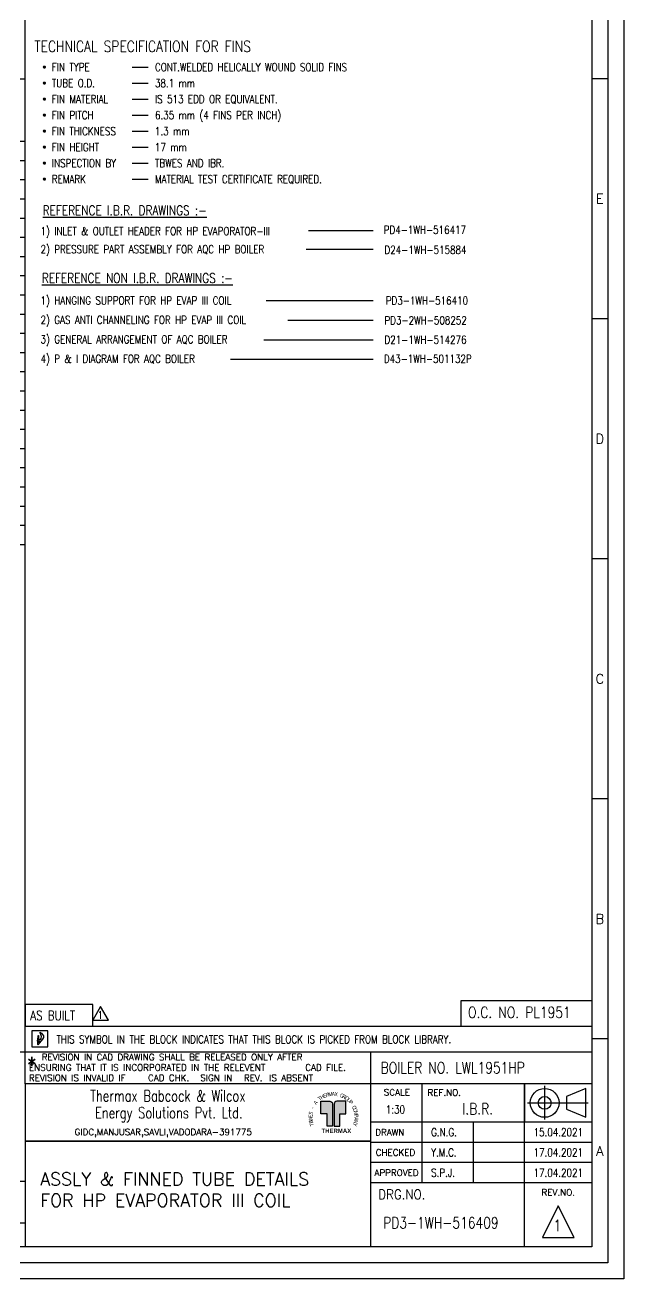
# Model space of a CAD drawing. Extents: x -4179 to 25200, y 0 to 17850.
# Drawn here: x 19590 to 25200, y 0 to 11753 of the extents above; entities that cross this region are included whole.
import ezdxf
from ezdxf.enums import TextEntityAlignment as Align

# ---------------------------------------------------------------- set-up
doc = ezdxf.new("R2010")
doc.units = 0
doc.header["$LTSCALE"] = 450
doc.header["$MEASUREMENT"] = 0
doc.linetypes.add('CENTLONG', pattern=[0.6, 0.5, -0.05, 0, -0.05])
for name, color, linetype in [('1', 7, 'Continuous'), ('BORDER', 7, 'Continuous'), ('DIM', 1, 'Continuous'), ('TEXT', 4, 'Continuous')]:
    doc.layers.add(name, color=color, linetype=linetype)
doc.styles.add('COMP21', font='ROMANC', dxfattribs={"height": 2})
doc.styles.add('COMP3', font='romanc', dxfattribs={"width": 0.9, "height": 3})
doc.styles.add('COMP4', font='ROMANC', dxfattribs={"height": 4})
doc.styles.add('Romant', font='romant.shx')
doc.styles.add('SIMP2', font='romans.shx', dxfattribs={"height": 60})
doc.styles.add('SIMP21', font='romans.shx', dxfattribs={"width": 0.8, "height": 45})
doc.styles.add('SIMP25', font='romans.shx', dxfattribs={"width": 0.8, "height": 75})
doc.styles.add('SIMP25_1', font='romans.shx', dxfattribs={"width": 0.6})
doc.styles.add('SIMP3', font='ROMANS', dxfattribs={"height": 3})
doc.styles.add('SIMP35', font='romans.shx', dxfattribs={"width": 0.8, "height": 105})
doc.styles.add('simp35_1', font='romans.shx', dxfattribs={"width": 0.8, "height": 3.5})
doc.styles.add('SIMP4', font='romans.shx', dxfattribs={"height": 120})
doc.styles.add('TLText', font='arialbd.ttf', dxfattribs={"width": 0.8, "height": 2.75})
doc.styles.add('TLText1', font='arial.ttf', dxfattribs={"width": 0.8, "height": 2.2})

# ---------------------------------------------------------------- blocks, each defined once
blk = doc.blocks.new('NALT')
for p, q in [((-130, 0), (-130, 7.5)), ((-45, 0), (-45, 7.5)), ((-30, 0), (-30, 7.5)), ((-15, 0), (-15, 7.5))]:
    blk.add_line(p, q)
blk.add_lwpolyline([(-140, 0), (-140, 7.5), (0, 7.5), (0, 0)])
for s, height, style, p in [('REV.', 2, 'SIMP21', (-137.47, 4.39)), ('REVISION', 2, 'SIMP21', (-98.09, 2.91)), ('MADE BY', 2, 'SIMP21', (-44.22, 4.39)), ('CAD CHK.', 2, 'SIMP21', (-29.22, 4.39)), ('APR.BY', 2, 'SIMP21', (-12.85, 4.39)), ('NO.', 2, 'SIMP21', (-137.47, 1.15)), ('DATE', 2, 'SIMP21', (-41.48, 1.15)), ('*', 5, 'COMP21', (-29.94, -1.54)), ('DATE', 2, 'SIMP21', (-25.42, 1.15)), ('DATE', 2, 'SIMP21', (-11, 1.15))]:
    blk.add_text(s, height=height, dxfattribs=dict(style=style)).set_placement(p)
blk = doc.blocks.new('TBWES_Title')
h = blk.add_hatch(color=1)
h.dxf.hatch_style = 1
edge = h.paths.add_edge_path()
edge.add_line((96.04, 11.65), (96.04, 4.69))
edge.add_line((96.04, 4.69), (94.33, 4.69))
edge.add_line((94.33, 4.69), (94.33, 8.6))
edge.add_line((94.33, 8.6), (92.37, 8.6))
edge.add_line((92.37, 8.6), (92.37, 12.51))
edge.add_line((92.37, 12.51), (95.18, 12.51))
edge.add_arc((95.18, 11.65), 0.855, 0, 90, ccw=False)
h = blk.add_hatch(color=1)
h.dxf.hatch_style = 1
edge = h.paths.add_edge_path()
edge.add_line((96.53, 11.65), (96.53, 4.69))
edge.add_line((96.53, 4.69), (98.24, 4.69))
edge.add_line((98.24, 4.69), (98.24, 8.6))
edge.add_line((98.24, 8.6), (100.19, 8.6))
edge.add_line((100.19, 8.6), (100.19, 12.51))
edge.add_line((100.19, 12.51), (97.38, 12.51))
edge.add_arc((97.38, 11.65), 0.855, 90, 180)
blk.add_lwpolyline([(0, 0), (108, 0), (108, 18), (0, 18)], close=True)
at = {"color": 1}
for points in [[(96.04, 11.65), (96.04, 4.69), (94.33, 4.69), (94.33, 8.6), (92.37, 8.6), (92.37, 12.51), (95.18, 12.51, -0.414214)], [(96.53, 11.65), (96.53, 4.69), (98.24, 4.69), (98.24, 8.6), (100.19, 8.6), (100.19, 12.51), (97.38, 12.51, 0.414214)]]:
    blk.add_lwpolyline(points, format="xyb", close=True, dxfattribs=at)
at = {"color": 3, "style": 'COMP4', "width": 0.75}
for s, p in [('Thermax Babcock & Wilcox ', (45.46, 14.28)), ('Energy Solutions Pvt. Ltd.', (44.87, 8.43))]:
    blk.add_text(s, height=3.5, dxfattribs=at).set_placement(p, align=Align.MIDDLE)
at = {"color": 8, "style": 'TLText1', "width": 0.7}
for s, rotation, p in [('A', 51.3855, (91.18, 11.71)), ('T', 36.7706, (92.37, 12.87)), ('H', 29.4632, (93.07, 13.32)), ('E', 22.1558, (93.82, 13.69)), ('R', 14.8483, (94.61, 13.95)), ('M', 7.5409, (95.43, 14.11)), ('A', 0.2335, (96.26, 14.17)), ('X', 352.9261, (97.09, 14.12)), ('G', 338.3112, (98.7, 13.71)), ('R', 331.0038, (99.45, 13.35)), ('O', 323.6964, (100.15, 12.9)), ('U', 316.3889, (100.79, 12.36)), ('P', 309.0815, (101.36, 11.75)), ('E', 87.9226, (89.75, 7.87)), ('S', 80.6152, (89.83, 8.7)), ('-', 66.0003, (90.31, 10.29)), ('C', 294.4667, (102.23, 10.34)), ('O', 287.1592, (102.53, 9.56)), ('M', 279.8518, (102.72, 8.75)), ('P', 272.5444, (102.81, 7.92)), ('W', 95.23, (89.77, 7.04)), ('B', 102.5374, (89.9, 6.21)), ('T', 109.8449, (90.14, 5.41)), ('Y', 250.6221, (102.45, 5.46)), ('N', 257.9295, (102.68, 6.26)), ('A', 265.237, (102.8, 7.09))]:
    blk.add_text(s, height=1.23, rotation=rotation, dxfattribs=at).set_placement(p, align=Align.CENTER)
at = {"color": 250, "style": 'TLText', "width": 0.8}
blk.add_text('THERMAX', height=1.344, dxfattribs=at).set_placement((92.57, 2.58))
blk = doc.blocks.new('TBWES-E1')
for p, q in [((653, 79), (830, 79)), ((653, 71), (653, 79))]:
    blk.add_line(p, q)
at = {"color": 3}
for p, q in [((761, 10), (761, 61)), ((777, 30), (777, 61)), ((809, 10), (809, 61)), ((809, 61), (809, 49)), ((830, 49), (761, 49)), ((793, 30), (793, 49)), ((761, 43), (653, 43)), ((830, 42.67), (761, 42.67)), ((830, 36.33), (761, 36.33)), ((830, 30), (761, 30))]:
    blk.add_line(p, q, dxfattribs=at)
at = {"color": 1, "linetype": 'CENTLONG'}
for p, q in [((815.24, 60.32), (815.24, 49.76)), ((809.89, 55), (828.88, 55))]:
    blk.add_line(p, q, dxfattribs=at)
blk.add_lwpolyline([(655.07, 72.54), (660.07, 72.54), (660.07, 77.54), (655.07, 77.54)], close=True)
at = {"color": 3}
for points in [[(653, 61), (653, 71), (830, 71), (830, 61)], [(761, 61), (761, 71)], [(830, 61), (653, 61), (653, 10)]]:
    blk.add_lwpolyline(points, dxfattribs=at)
for points in [[(828.06, 50.5), (828.06, 59.5), (822.06, 57), (822.06, 53), (828.06, 50.5)], [(814.55, 12.9), (824.45, 12.9), (819.5, 22.8), (814.55, 12.9)]]:
    blk.add_lwpolyline(points)
for radius in [4.5, 2]:
    blk.add_circle((815.24, 55), radius)
at = {"color": 1, "end_tangent": (0.316505, -0.948591)}
blk.add_spline([(656.92, 74.28), (657.17, 76.07), (657.54, 74.66), (658.04, 75.11), (657.67, 77.14), (658.7, 75.98), (657.5, 73.75), (657.13, 73.17), (656.92, 74.49)], degree=3, dxfattribs=at)
at = {"color": 1, "start_tangent": (-0.707418, -0.706795), "end_tangent": (-0.55517, 0.831737)}
blk.add_spline([(657.17, 74.28), (657.21, 74.08), (657.3, 74.03), (657.38, 74.16), (657.37, 74.32), (657.28, 74.48), (657.23, 74.66), (657.24, 74.72), (657.31, 74.67), (657.38, 74.52), (657.49, 74.23), (657.42, 73.98), (657.24, 73.85), (657.18, 73.68), (657.14, 73.7), (657.02, 74.19), (657.06, 74.34), (657.17, 74.28)], degree=3, dxfattribs=at)
at = {"layer": 'BORDER'}
for p, q in [((835, 375), (830, 375)), ((835, 375), (830, 375)), ((835, 300), (830, 300)), ((835, 300), (830, 300)), ((835, 225), (830, 225)), ((835, 225), (830, 225)), ((835, 150), (830, 150)), ((835, 150), (830, 150)), ((835, 75), (830, 75))]:
    blk.add_line(p, q, dxfattribs=at)
at = {"layer": 'BORDER', "color": 3}
blk.add_lwpolyline([(0, 595), (840, 595), (840, 0), (0, 0), (0, 595)], dxfattribs=at)
for points in [[(5, 590), (835, 590), (835, 5), (5, 5)], [(29, 585), (830, 585), (830, 10), (29, 10)]]:
    blk.add_lwpolyline(points, close=True, dxfattribs=at)
for name, p in [('TBWES_Title', (653, 43)), ('NALT', (653, 10))]:
    blk.add_blockref(name, p)
at = {"style": 'SIMP25', "width": 0.8}
blk.add_text('THIS SYMBOL IN THE BLOCK INDICATES THAT THIS BLOCK IS PICKED FROM BLOCK LIBRARY.', height=2.5, dxfattribs=at).set_placement((662.8, 73.6))
for s, height, style, p in [('*', 5, 'COMP21', (653.38, 65.8)), ('ENSURING THAT IT IS INCORPORATED IN THE RELEVENT', 2, 'SIMP21', (654.21, 65.06)), ('REVISION IN CAD DRAWING SHALL BE RELEASED ONLY AFTER', 2, 'SIMP21', (658.19, 68.3)), ('CAD FILE.', 2, 'COMP21', (740.49, 65.06)), ('REVISION IS INVALID IF', 2, 'SIMP21', (654.21, 61.82)), ('CAD CHK.', 2, 'COMP21', (691.38, 61.82)), ('SIGN IN', 2, 'SIMP21', (707.72, 61.82)), ('REV.', 2, 'COMP21', (721.35, 61.82)), ('IS ABSENT', 2, 'SIMP21', (729.23, 61.82)), ('REF.NO.', 2, 'SIMP21', (778.66, 57.23))]:
    blk.add_text(s, height=height, dxfattribs=dict(style=style)).set_placement(p)
at = {"style": 'SIMP21'}
for s, p in [('SCALE', (769.1, 58.29)), ('DRAWN', (766.89, 45.83)), ('CHECKED', (768.68, 39.5)), ('APPROVED', (769, 33.17)), ('REV.NO.', (819.5, 27.03))]:
    blk.add_text(s, height=2, dxfattribs=at).set_placement(p, align=Align.MIDDLE)
at = {"color": 3, "style": 'COMP3', "width": 0.9}
blk.add_text('DRG.NO.', height=3, dxfattribs=at).set_placement((763.31, 24.91))
for tag, p, height, style in [('TBWAUTDN', (5, 131.09), 2, 'SIMP2'), ('TBWAUTUP', (17, 131.09), 2, 'SIMP2'), ('TBWSCALE', (763.94, 51.86), 2, 'SIMP21'), ('DRNINI', (778.63, 44.82), 2, 'SIMP21'), ('TBWLL1', (793, 42.67), 2, 'SIMP21'), ('TBWRL1', (809, 42.67), 2, 'SIMP21'), ('TBWDRNDT', (810.97, 44.91), 2, 'SIMP21'), ('TBWTTLST', (655.99, 40.05), 2, 'SIMP2'), ('TBWTTLWT', (757.01, 39.8), 2, 'SIMP2'), ('CHKINI', (778.63, 38.48), 2, 'SIMP21'), ('TBWCHKDT', (811.39, 38.46), 2, 'SIMP21'), ('TBWLL2', (793, 36.33), 2, 'SIMP21'), ('TBWRL2', (809, 36.33), 2, 'SIMP21'), ('APPINI', (778.63, 32.15), 2, 'SIMP21'), ('TBWLL3', (793, 30), 2, 'SIMP21'), ('TBWRL3', (809, 30), 2, 'SIMP21'), ('TBWAPRDT', (811.39, 32.06), 2, 'SIMP21'), ('TBWALINEST', (513.06, 23.13), 2, 'SIMP2'), ('ATBWREVST', (524.2, 23.11), 2, 'SIMP21'), ('ATBWREVEND', (606.79, 23.11), 2, 'SIMP21'), ('ATBWREVMS1', (608.36, 23.57), 2, 'SIMP21'), ('ATBWREVMS2', (622.73, 23.57), 2, 'SIMP21'), ('ATBWREVCS1', (623.38, 23.57), 2, 'SIMP21'), ('ATBWREVCS2', (637.76, 23.57), 2, 'SIMP21'), ('ATBWREVAS1', (638.31, 23.57), 2, 'SIMP21'), ('ATBWREVAS2', (652.68, 23.57), 2, 'SIMP21'), ('TBWALINEEND', (652.95, 23.19), 2, 'SIMP2'), ('ATBWREV', (516.42, 20.56), 2, 'SIMP21'), ('ATBWREVMDT', (608.36, 20.56), 2, 'SIMP21'), ('ATBWREVCDT', (623.38, 20.56), 2, 'SIMP21'), ('ATBWREVADT', (638.39, 20.56), 2, 'SIMP21'), ('TBWREV', (818.59, 14.54), 3, 'SIMP3')]:
    blk.add_attdef(tag, p, '', height=height, dxfattribs=dict(style=style))
blk.add_attdef('TBWTYPE', (762.02, 64.15), '', height=3, dxfattribs=at)
at = {"color": 7, "style": 'SIMP4', "width": 0.8}
for tag, p in [('TBWBLRNO', (788.06, 64.25)), ('TBWREFNO', (779.02, 50.52)), ('TBWDRGNO', (762.64, 17.02))]:
    blk.add_attdef(tag, p, '', height=4, dxfattribs=at)
at = {"style": 'COMP21'}
blk.add_attdef('MFG_LOC', text='', height=2, dxfattribs=at).set_placement((696.15, 45.9), align=Align.MIDDLE_CENTER)
at = {"width": 0.8}
for tag, p, height, style in [('SHEET_NO', (764.98, 11.73), 2.5, 'SIMP25'), ('AUTOGEN_INFO', (654.93, 6.33), 2.5, 'SIMP25'), ('TBWKONP', (761.04, 1.29), 2.1, 'SIMP21')]:
    blk.add_attdef(tag, p, '', height=height, dxfattribs=dict(at, style=style))
at = {"layer": 'BORDER', "style": 'SIMP3'}
for s, p in [('E', (832.5, 337.5)), ('D', (832.5, 262.5)), ('C', (832.5, 187.5)), ('B', (832.5, 112.5)), ('A', (832.5, 40))]:
    blk.add_text(s, height=3, dxfattribs=at).set_placement(p, align=Align.MIDDLE)
blk = doc.blocks.new('Mat_Table4_Header')
at = {"layer": 'TEXT'}
for p, q in [((0, 6), (177, 6)), ((0, 0), (0, 6)), ((15, 0), (15, 6)), ((49, 0), (49, 6)), ((97, 0), (97, 6)), ((139, 0), (139, 6)), ((152, 0), (152, 6)), ((177, 0), (177, 6)), ((0, 0), (177, 0))]:
    blk.add_line(p, q, dxfattribs=at)
at = {"layer": 'TEXT', "color": 3, "style": 'SIMP25', "width": 0.8}
for s, p in [('SR.No.', (2.84, 1.64)), ('DESCRIPTION', (28.74, 1.64)), ('SIZE', (72.34, 1.64)), ('MATERIAL', (111.67, 1.64)), ('QTY', (142.55, 1.64)), ('E-ITEM NIO.', (157.58, 1.64))]:
    blk.add_text(s, height=2.5, dxfattribs=at).set_placement(p)
blk = doc.blocks.new('Note_FIN_Sepe')
for p, q in [((30.46, -4.71), (35.46, -4.71)), ((30.46, -9.71), (35.46, -9.71)), ((30.46, -14.71), (35.46, -14.71)), ((30.46, -19.71), (35.46, -19.71)), ((30.46, -24.71), (35.46, -24.71)), ((30.46, -29.71), (35.46, -29.71)), ((30.46, -34.71), (35.46, -34.71)), ((30.46, -39.71), (35.46, -39.71))]:
    blk.add_line(p, q)
at = {"const_width": 0.5}
for points in [[(2.82, -4.73, 1), (3.32, -4.73, 1)], [(2.82, -9.73, 1), (3.32, -9.73, 1)], [(2.82, -14.73, 1), (3.32, -14.73, 1)], [(2.82, -19.73, 1), (3.32, -19.73, 1)], [(2.82, -24.73, 1), (3.32, -24.73, 1)], [(2.82, -29.73, 1), (3.32, -29.73, 1)], [(2.82, -34.73, 1), (3.32, -34.73, 1)], [(2.82, -39.73, 1), (3.32, -39.73, 1)]]:
    blk.add_lwpolyline(points, format="xyb", close=True, dxfattribs=at)
at = {"color": 3, "style": 'simp35_1', "width": 0.8}
blk.add_text('TECHNICAL SPECIFICATION FOR FINS', height=3.5, dxfattribs=at).set_placement((0, 0))
at = {"style": 'SIMP25_1', "width": 0.8}
for s, p in [('FIN TYPE', (5.41, -6)), ('TUBE O.D.', (5.41, -11)), ('FIN MATERIAL', (5.41, -16)), ('FIN PITCH', (5.41, -21)), ('FIN THICKNESS', (5.41, -26)), ('FIN HEIGHT', (5.41, -31)), ('INSPECTION BY', (5.41, -36)), ('REMARK', (5.41, -41))]:
    blk.add_text(s, height=2.5, dxfattribs=at).set_placement(p)
for tag, p in [('FIN_TYP', (37.6, -6)), ('TUBE_OD', (37.6, -11)), ('FIN_MTRL', (37.6, -16)), ('FIN_PITCH', (37.6, -21)), ('FIN_THK', (37.6, -26)), ('FIN_HT', (37.6, -31)), ('FIN_INSP', (37.6, -36)), ('REMARK', (37.6, -41))]:
    blk.add_attdef(tag, p, '', height=2.5, dxfattribs=at)
blk = doc.blocks.new('Mat_Table4')
for p, q in [((0, -6), (0, 0)), ((15, -6), (15, 0)), ((49, -6), (49, 0)), ((97, -6), (97, 0)), ((139, -6), (139, 0)), ((152, -6), (152, 0)), ((177, -6), (177, 0)), ((0, -6), (177, -6))]:
    blk.add_line(p, q)
at = {"layer": 'TEXT', "color": 7, "style": 'SIMP25', "width": 0.8}
for tag, p in [('SR_NO', (1.11, -4.47)), ('DESC', (16.67, -4.47)), ('SIZE', (51.17, -4.47)), ('MATERL', (99.23, -4.47)), ('QTY', (140.82, -4.47)), ('EITEMNO', (153.82, -4.47))]:
    blk.add_attdef(tag, p, '', height=2.5, dxfattribs=at)
blk = doc.blocks.new('Tube_Notes')
at = {"layer": 'DIM', "color": 1}
for p, q in [((86.2, 33.26), (106.35, 33.26)), ((85.45, 27.43), (106.35, 27.43)), ((72.99, 11.38), (106.38, 11.38)), ((79.78, 5.25), (106.38, 5.25)), ((72.25, -0.83), (106.38, -0.83)), ((61.79, -6.9), (106.38, -6.9))]:
    blk.add_line(p, q, dxfattribs=at)
at = {"color": 7, "style": 'SIMP25', "width": 0.8}
for s, p in [('1) INLET & OUTLET HEADER FOR HP EVAPORATOR-III', (2.52, 31.84)), ('2) PRESSURE PART ASSEMBLY FOR AQC HP BOILER', (2.52, 26.18)), ('1) HANGING SUPPORT FOR HP EVAP III COIL', (2.52, 10.17)), ('2) GAS ANTI CHANNELING FOR HP EVAP III COIL', (2.52, 4.1)), ('3) GENERAL ARRANGEMENT OF AQC BOILER', (2.52, -1.98)), ('4) P & I DIAGRAM FOR AQC BOILER', (2.52, -8.05)), ('D43-1WH-501132P', (109.74, -8.05))]:
    blk.add_text(s, height=2.5, dxfattribs=at).set_placement(p)
for tag, p in [('1', (109.68, 32.25)), ('3', (109.91, 25.97)), ('5', (110.31, 10.14)), ('4', (109.91, 3.96)), ('4', (109.91, -2.11))]:
    blk.add_attdef(tag, p, '', height=2.5, dxfattribs=at)
at = {"layer": '1', "color": 3, "style": 'SIMP25', "width": 0.8}
for s, p in [('%%UREFERENCE I.B.R. DRAWINGS :-', (3.19, 38.07)), ('%%UREFERENCE NON I.B.R. DRAWINGS :-', (2.92, 16.94))]:
    blk.add_text(s, height=3, dxfattribs=at).set_placement(p)
blk = doc.blocks.new('A$C79B42B2D')
at = {"color": 1}
blk.add_lwpolyline([(74, 129), (0, 0), (149, 0)], close=True, dxfattribs=at)
at = {"layer": 'DIM', "color": 7, "style": 'SIMP2', "width": 0.8}
blk.add_text('1', height=70, dxfattribs=at).set_placement((46, 15))

msp = doc.modelspace()

# ---------------------------------------------------------------- linework, layer by layer
for p, q in [((19590, 2370), (19590, 17550)), ((870, 11250), (19590, 11250)), ((23675.5, 2610), (24900, 2610)), ((15390, 2130), (19590, 2130))]:
    msp.add_line(p, q)
at = {"color": 1}
msp.add_line((15390.6, 915.9), (19593.9, 915.9), dxfattribs=at)
msp.add_lwpolyline([(23675.5, 2370), (23675.5, 2610)])
msp.add_lwpolyline([(20223.5, 2573), (19590, 2573), (19590, 2369.5), (20223.5, 2369.5)], close=True, dxfattribs=at)

# ---------------------------------------------------------------- block references
at = {"xscale": 30, "yscale": 30, "zscale": 30}
for name, p, values in [('TBWES-E1', (0, 0), {'MFG_LOC': 'GIDC,MANJUSAR,SAVLI,VADODARA-391775'}), ('Note_FIN_Sepe', (19678.7, 11501), {'FIN_TYP': 'CONT.WELDED HELICALLY WOUND SOLID FINS', 'TUBE_OD': '38.1 mm', 'FIN_MTRL': 'IS 513 EDD OR EQUIVALENT.', 'FIN_PITCH': '6.35 mm (4 FINS PER INCH)', 'FIN_THK': '1.3 mm', 'FIN_HT': '17 mm', 'FIN_INSP': 'TBWES AND IBR.', 'REMARK': 'MATERIAL TEST CERTIFICATE REQUIRED.'}), ('Mat_Table4', (14280, 10484.5), {'SR_NO': '1', 'DESC': 'BARE TUBE', 'SIZE': 'O.D.38.1 x 3.25 THK', 'MATERL': 'SA210M Gr.A1', 'QTY': '36', 'EITEMNO': '--'}), ('Mat_Table4', (14280, 10304.5), {'SR_NO': '2', 'DESC': 'BARE TUBE', 'SIZE': 'O.D.38.1 x 3.25 THK', 'MATERL': 'SA210M Gr.A1', 'QTY': '36', 'EITEMNO': '--'}), ('Mat_Table4', (14280, 10124.5), {'SR_NO': '3', 'DESC': 'BARE TUBE', 'SIZE': 'O.D.38.1 x 3.25 THK', 'MATERL': 'SA210M Gr.A1', 'QTY': '36', 'EITEMNO': '--'}), ('Mat_Table4', (14280, 9944.5), {'SR_NO': '4', 'DESC': 'BARE TUBE', 'SIZE': 'O.D.38.1 x 3.25 THK', 'MATERL': 'SA210M Gr.A1', 'QTY': '36', 'EITEMNO': '--'}), ('Mat_Table4', (14280, 9764.5), {'SR_NO': '5', 'DESC': 'FINNED TUBE NO.5', 'SIZE': 'O.D.38.1 x 3.25 THK.', 'MATERL': 'SA210M Gr.A1', 'QTY': '36', 'EITEMNO': 'A1516409005'}), ('Mat_Table4', (14280, 9584.5), {'SR_NO': '6', 'DESC': 'FINNED TUBE NO.6', 'SIZE': 'O.D.38.1 x 3.25 THK.', 'MATERL': 'SA210M Gr.A1', 'QTY': '36', 'EITEMNO': 'A1516409006'}), ('Mat_Table4', (14280, 9404.5), {'SR_NO': '7', 'DESC': 'FINNED TUBE NO.7', 'SIZE': 'O.D.38.1 x 3.25 THK.', 'MATERL': 'SA210M Gr.A1', 'QTY': '36', 'EITEMNO': 'A1516409007'}), ('Mat_Table4', (14280, 9224.5), {'SR_NO': '8', 'DESC': 'FINNED TUBE NO.8', 'SIZE': 'O.D.38.1 x 3.25 THK.', 'MATERL': 'SA210M Gr.A1', 'QTY': '36', 'EITEMNO': 'A1516409008'}), ('Mat_Table4', (14280, 9044.5), {'SR_NO': '9', 'DESC': 'FINNED TUBE NO.9', 'SIZE': 'O.D.38.1 x 3.25 THK.', 'MATERL': 'SA210M Gr.A1', 'QTY': '36', 'EITEMNO': 'A1516409009'}), ('Mat_Table4', (14280, 8864.5), {'SR_NO': '10', 'DESC': 'FINNED TUBE NO.10', 'SIZE': 'O.D.38.1 x 3.25 THK.', 'MATERL': 'SA210M Gr.A1', 'QTY': '36', 'EITEMNO': 'A1516409010'}), ('Mat_Table4', (14280, 8684.5), {'SR_NO': '11', 'DESC': 'FINNED TUBE NO.11', 'SIZE': 'O.D.38.1 x 3.25 THK.', 'MATERL': 'SA210M Gr.A1', 'QTY': '36', 'EITEMNO': 'A1516409011'}), ('Mat_Table4', (14280, 8504.5), {'SR_NO': '12', 'DESC': 'FINNED TUBE NO.12', 'SIZE': 'O.D.38.1 x 3.25 THK.', 'MATERL': 'SA210M Gr.A1', 'QTY': '36', 'EITEMNO': 'A1516409012'}), ('Mat_Table4', (14280, 8324.5), {'SR_NO': '13', 'DESC': 'FINNED TUBE NO.13', 'SIZE': 'O.D.38.1 x 3.25 THK.', 'MATERL': 'SA210M Gr.A1', 'QTY': '36', 'EITEMNO': 'A1516409013'}), ('Mat_Table4', (14280, 8144.5), {'SR_NO': '14', 'DESC': 'FINNED TUBE NO.14', 'SIZE': 'O.D.38.1 x 3.25 THK.', 'MATERL': 'SA210M Gr.A1', 'QTY': '36', 'EITEMNO': 'A1516409014'}), ('Mat_Table4', (14280, 7964.5), {'SR_NO': '15', 'DESC': 'FINNED TUBE NO.15', 'SIZE': 'O.D.38.1 x 3.25 THK.', 'MATERL': 'SA210M Gr.A1', 'QTY': '36', 'EITEMNO': 'A1516409015'}), ('Mat_Table4', (14280, 7784.5), {'SR_NO': '16', 'DESC': 'FINNED TUBE NO.16', 'SIZE': 'O.D.38.1 x 3.25 THK.', 'MATERL': 'SA210M Gr.A1', 'QTY': '36', 'EITEMNO': 'A1516409016'}), ('Mat_Table4', (14280, 7604.5), {'SR_NO': '17', 'DESC': 'FINNED TUBE NO.17', 'SIZE': 'O.D.38.1 x 3.25 THK.', 'MATERL': 'SA210M Gr.A1', 'QTY': '36', 'EITEMNO': 'A1516409017'}), ('Mat_Table4', (14280, 7424.5), {'SR_NO': '18', 'DESC': 'FINNED TUBE NO.18', 'SIZE': 'O.D.38.1 x 3.25 THK.', 'MATERL': 'SA210M Gr.A1', 'QTY': '36', 'EITEMNO': 'A1516409018'}), ('Mat_Table4', (14280, 7244.5), {'SR_NO': '19', 'DESC': 'FINNED TUBE NO.19', 'SIZE': 'O.D.38.1 x 3.25 THK.', 'MATERL': 'SA210M Gr.A1', 'QTY': '36', 'EITEMNO': 'A1516409019'}), ('Mat_Table4', (14280, 7064.5), {'SR_NO': '20', 'DESC': 'FINNED TUBE NO.20', 'SIZE': 'O.D.38.1 x 3.25 THK.', 'MATERL': 'SA210M Gr.A1', 'QTY': '36', 'EITEMNO': 'A1516409020'})]:
    msp.add_blockref(name, p, dxfattribs=at).add_auto_attribs(values)
for name, p, xscale, yscale, zscale in [('Mat_Table4_Header', (14280, 10484.5), 30, 30, 30), ('A$C79B42B2D', (20223.5, 2424.1), 1.000509236071952, 1.000509236071952, 1.000509236071952)]:
    msp.add_blockref(name, p, dxfattribs=dict(xscale=xscale, yscale=yscale, zscale=zscale))
ref = msp.add_blockref('Tube_Notes', (19659.4, 8828.8), dxfattribs=dict(xscale=30, yscale=30, zscale=30))
ref.add_attrib('5', 'PD3-1WH-516410', (22968.8, 9133.1), dxfattribs={"color": 7, "height": 75, "style": 'SIMP25', "width": 0.8})
ref.add_attrib('4', 'PD3-2WH-508252', (22956.8, 8947.6), dxfattribs={"color": 7, "height": 75, "style": 'SIMP25', "width": 0.8})
ref.add_attrib('3', 'D24-1WH-515884', (22956.8, 9608), dxfattribs={"color": 7, "height": 75, "style": 'SIMP25', "width": 0.8})
ref.add_attrib('1', 'PD4-1WH-516417', (22949.8, 9796.3), dxfattribs={"color": 7, "height": 75, "style": 'SIMP25', "width": 0.8})
ref.add_attrib('4', 'D21-1WH-514276', (22956.8, 8765.4), dxfattribs={"color": 7, "height": 75, "style": 'SIMP25', "width": 0.8})

# ---------------------------------------------------------------- texts
at = {"color": 3, "width": 0.8}
for s, height, style, p in [('O.C. NO. PL1951', 105, 'SIMP35', (23739.7, 2446.1)), ('BOILER NO. LWL1951HP', 105, 'SIMP35', (22921.7, 1927.1)), ('I.B.R.', 105, 'SIMP35', (23686, 1541.4)), ('1:30', 75, 'SIMP25', (22969.5, 1550.4)), ('G.N.G.', 75, 'SIMP25', (23393.7, 1337.9)), ('15.04.2021', 75, 'SIMP25', (24353.7, 1337.9)), ('Y.M.C.', 75, 'SIMP25', (23393.7, 1147.9)), ('17.04.2021', 75, 'SIMP25', (24353.7, 1147.9)), ('S.P.J.', 75, 'SIMP25', (23393.7, 957.9)), ('17.04.2021', 75, 'SIMP25', (24353.7, 957.9)), ('PD3-1WH-516409', 105, 'SIMP35', (22945.7, 474)), ('1', 105, 'SIMP35', (24540.6, 448))]:
    msp.add_text(s, height=height, dxfattribs=dict(at, style=style)).set_placement(p)
at = {"color": 3, "insert": (19731.1, 996.3), "char_height": 120, "attachment_point": 1, "style": 'SIMP4'}
msp.add_mtext_dynamic_manual_height_columns('ASSLY & FINNED TUBE DETAILS\\PFOR HP EVAPORATOR III COIL', width=2951.791, gutter_width=437.5, heights=[0], dxfattribs=at)
at = {"layer": 'TEXT', "color": 3, "style": 'Romant', "width": 0.8}
msp.add_text('AS BUILT', height=88.79, dxfattribs=at).set_placement((19638.3, 2425.2))

doc.saveas('drawing.dxf')
